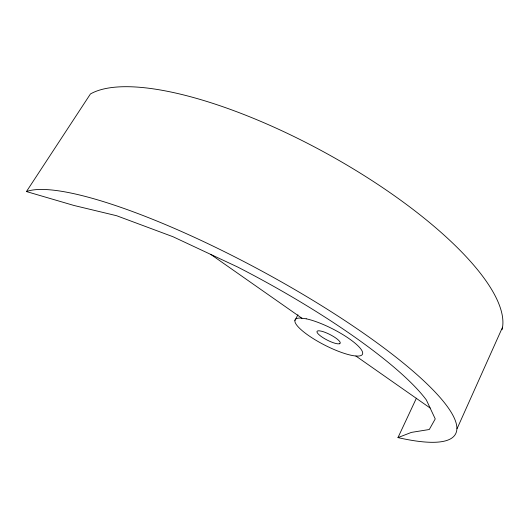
<?xml version="1.0" encoding="UTF-8"?>
<svg xmlns="http://www.w3.org/2000/svg" width="529" height="529" viewBox="0 0 529 529"><rect width="100%" height="100%" fill="white"/><g stroke="black" fill="none" stroke-linecap="round" stroke-linejoin="round"><path stroke-width="0.79" d="M457.082 428.669L502.55 327.213M502.041 329.739A239.763 76.249 28.8 0 0 337.78 159.745A239.763 76.249 28.8 0 0 90.419 93.977L26.45 191.558A248.597 51.24 28.4 0 1 346.964 321.963A248.597 51.24 28.4 0 1 397.98 437.595L416.402 398.198M294.931 320.475L297.933 314.768M397.98 437.595L411.383 432.398L429.284 429.508L435.235 418.922L426.381 400.003A224.494 45.997 28.4 0 0 237.349 266.874L173.009 236.734L116.645 215.733L74.007 205.483L26.45 191.558M210.853 254.462L301.96 318.26M355.885 356.024L430.13 408.011M339.36 343.784L337.833 343.837A12.994 3.095 27.1 0 1 321.606 336.748A12.994 3.095 27.1 0 1 319.238 330.817L321.361 331.174A12.994 3.095 27.1 0 1 335.651 337.925A12.994 3.095 27.1 0 1 339.36 343.784M306.205 318.808L300.327 318.048A37.824 9.026 27.1 0 0 324.085 344.796A37.824 9.026 27.1 0 0 361.254 349.596A37.824 9.026 27.1 0 0 306.205 318.808"/></g></svg>
